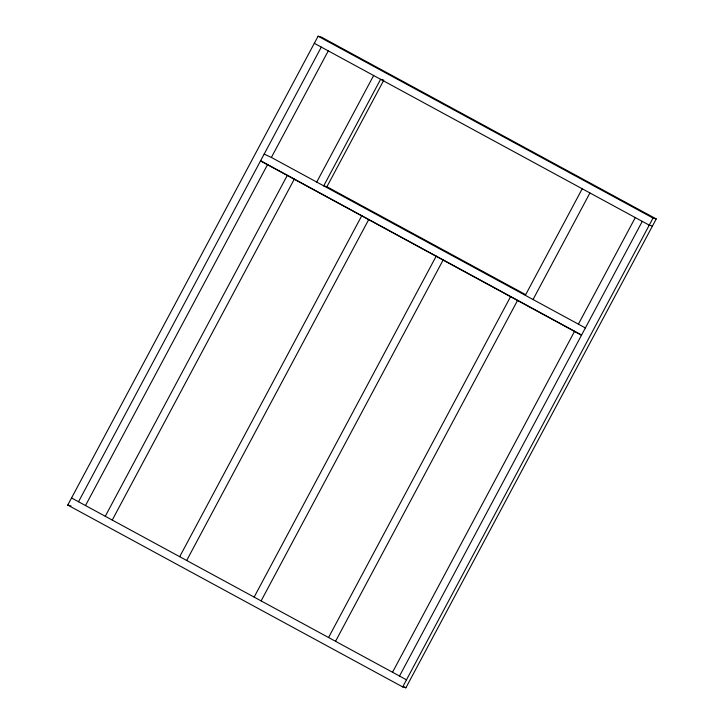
<?xml version="1.0" encoding="UTF-8"?>
<svg xmlns="http://www.w3.org/2000/svg" width="724" height="724" viewBox="0 0 724 724"><rect width="100%" height="100%" fill="white"/><g stroke="black" fill="none" stroke-linecap="round" stroke-linejoin="round"><path stroke-width="1.09" d="M67.757 505.071L318.108 36.2L321.311 37.069L656.243 218.929L405.892 687.8L402.689 686.931L67.757 505.071L70.961 505.94M78.527 501.75L321.293 47.096M85.504 505.542L267.581 164.547M264.16 154.094L271.373 157.443L328.271 50.879M105.279 516.275L287.347 175.28M112.256 520.067L294.324 179.072M316.732 182.068L373.629 75.513M383.811 80.165L380.607 79.296L323.709 185.86L326.913 186.729L383.277 81.16M179.706 556.693L361.783 215.698M186.683 560.485L368.76 219.481M254.133 597.11L436.21 256.106M261.111 600.893L443.188 259.898M328.56 637.518L510.637 296.523M335.538 641.31L517.615 300.315M525.325 295.338L582.223 188.774M533.036 299.528L589.933 192.964M392.526 672.252L574.603 331.257M578.395 324.153L635.292 217.589M399.503 676.044L642.269 221.381M402.689 686.931L653.039 218.06L656.243 218.929M652.451 226.033L649.247 225.164L314.316 43.304M318.108 36.2L653.039 218.06M326.913 186.729L525.543 294.587M271.373 157.443L585.372 327.936M260.604 160.755L581.58 335.04M260.513 160.918L581.49 335.203M71.549 497.967L406.481 679.827M403.901 686.723L405.892 687.8"/></g></svg>
